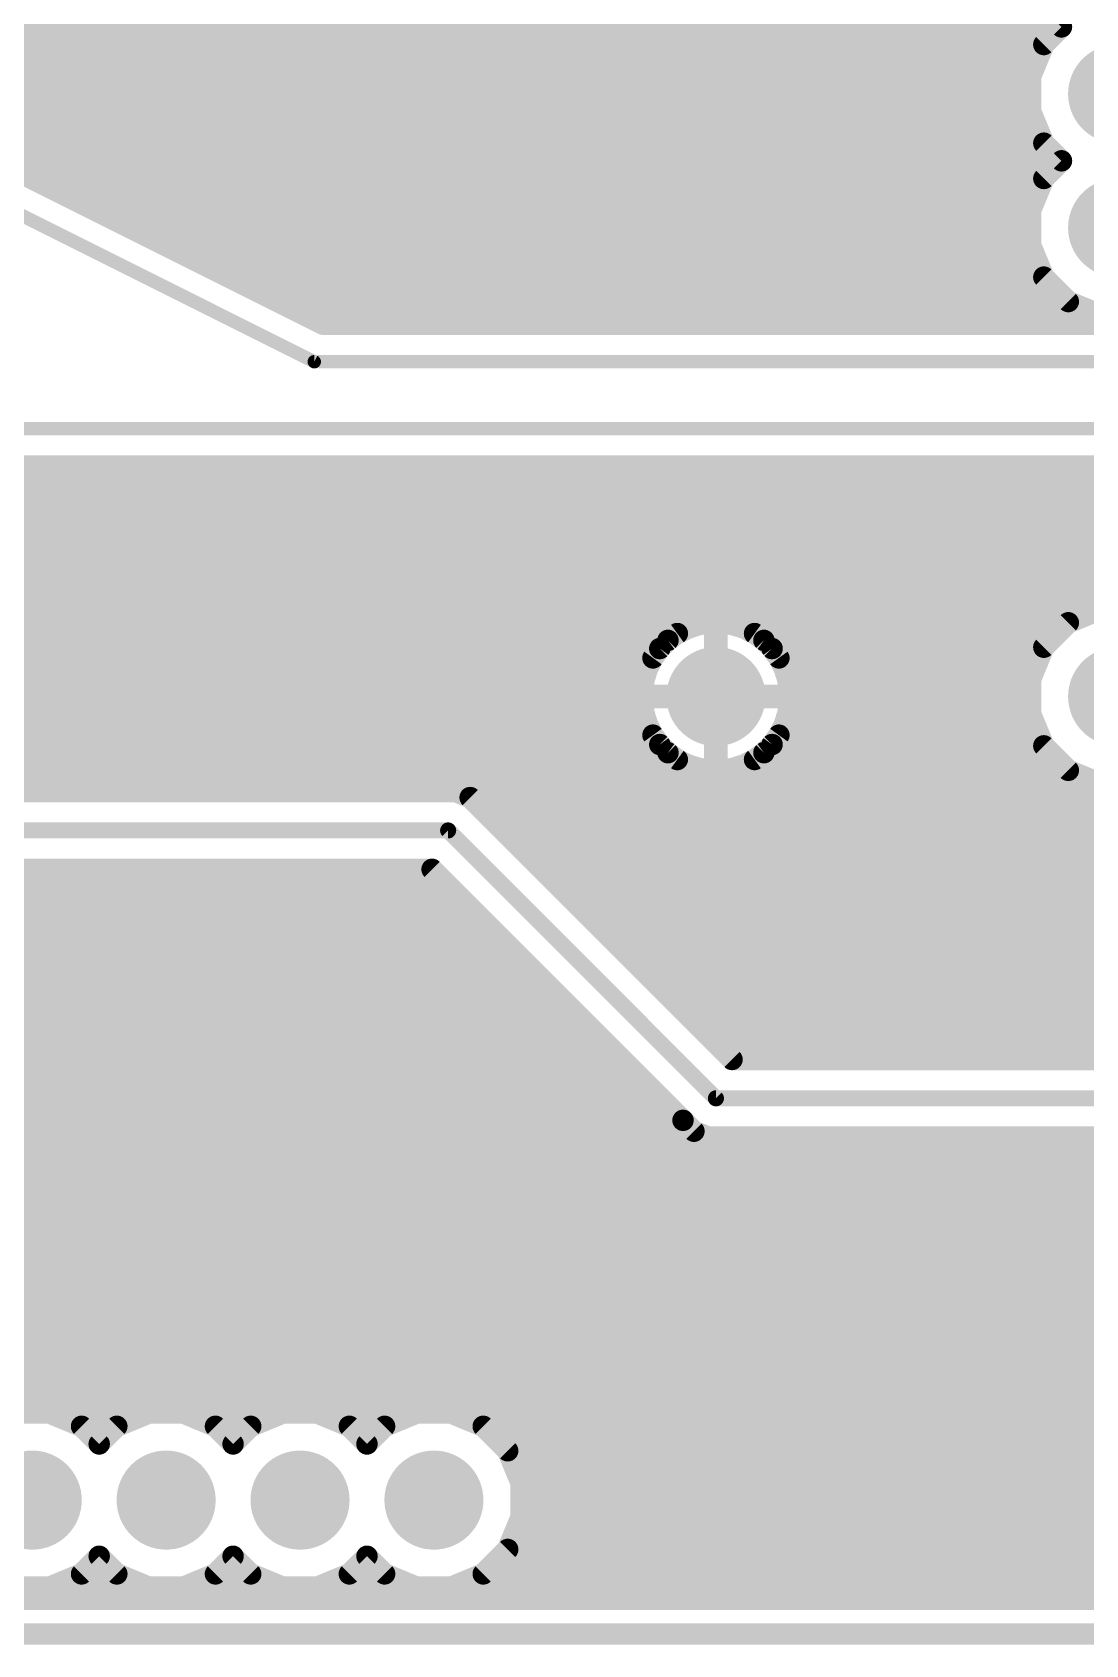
# Model space of a CAD drawing. Extents: x -0.2 to 78.9, y -2.7 to 86.6.
# Drawn here: x 41.64 to 61.63, y -2.74 to 27.84 of the extents above; entities that cross this region are included whole.
import ezdxf

# ---------------------------------------------------------------- set-up
doc = ezdxf.new("R2010")
doc.units = 0
for name, color, linetype in [('16', 174, 'CONTINUOUS'), ('17', 94, 'CONTINUOUS'), ('20', 178, 'CONTINUOUS')]:
    doc.layers.add(name, color=color, linetype=linetype)

# ---------------------------------------------------------------- blocks, each defined once
blk = doc.blocks.new('ROUNDP')
at = {"const_width": 0.5}
blk.add_lwpolyline([(0, -0.25, 1), (0, 0.25, 1), (0, -0.25)], format="xyb", dxfattribs=at)

msp = doc.modelspace()

# ---------------------------------------------------------------- linework, layer by layer
at = {"layer": '16'}
for points, const_width in [([(47.1579, 22.3011), (29.6311, 31.0645)], 0.4064), ([(29.21, 30.48), (46.99, 21.59)], 0.254), ([(60.8303, 28.2747), (61.1651, 27.9399)], 0.4064), ([(35.6769, 28.0416), (61.0634, 28.0416)], 0.4064), ([(61.1651, 27.9399), (60.8303, 27.6052)], 0.4064), ([(36.4897, 27.6352), (60.8604, 27.6352)], 0.4064), ([(60.8303, 27.6052), (60.579, 26.9984)], 0.4064), ([(37.3025, 27.2288), (60.6745, 27.2288)], 0.4064), ([(38.1153, 26.8224), (60.579, 26.8224)], 0.4064), ([(60.579, 26.9984), (60.579, 26.3415)], 0.4064), ([(38.9281, 26.416), (60.579, 26.416)], 0.4064), ([(60.579, 26.3415), (60.8303, 25.7347)], 0.4064), ([(39.7409, 26.0096), (60.7164, 26.0096)], 0.4064), ([(40.5537, 25.6032), (60.9618, 25.6032)], 0.4064), ([(60.8303, 25.7347), (61.1651, 25.3999)], 0.4064), ([(41.3665, 25.1968), (60.962, 25.1968)], 0.4064), ([(61.1651, 25.3999), (60.8303, 25.0652)], 0.4064), ([(60.8303, 25.0652), (60.579, 24.4584)], 0.4064), ([(42.1793, 24.7904), (60.7165, 24.7904)], 0.4064), ([(42.9921, 24.384), (60.579, 24.384)], 0.4064), ([(60.579, 24.4584), (60.579, 23.8015)], 0.4064), ([(43.8049, 23.9776), (60.579, 23.9776)], 0.4064), ([(60.579, 23.8015), (60.8303, 23.1947)], 0.4064), ([(44.6177, 23.5712), (60.6743, 23.5712)], 0.4064), ([(45.4305, 23.1648), (60.8602, 23.1648)], 0.4064), ([(60.8303, 23.1947), (61.2947, 22.7303)], 0.4064), ([(46.2433, 22.7584), (61.2666, 22.7584)], 0.4064), ([(61.2947, 22.7303), (61.9015, 22.479)], 0.4064), ([(47.0561, 22.352), (63.2563, 22.352)], 0.4064), ([(63.2054, 22.3011), (47.1579, 22.3011)], 0.4064), ([(46.99, 21.59), (63.5, 21.59)], 0.254), ([(16.51, 20.32), (67.31, 20.32)], 0.254), ([(16.7028, 19.5072), (66.9542, 19.5072)], 0.4064), ([(16.8045, 19.6088), (66.7089, 19.6088)], 0.4064), ([(16.2964, 19.1008), (78.0796, 19.1008)], 0.4064), ([(15.89, 18.6944), (78.0796, 18.6944)], 0.4064), ([(15.5466, 18.288), (78.0796, 18.288)], 0.4064), ([(15.6209, 17.8816), (78.0796, 17.8816)], 0.4064), ([(15.6209, 17.4752), (78.0796, 17.4752)], 0.4064), ([(15.4624, 17.0688), (78.0796, 17.0688)], 0.4064), ([(15.1872, 16.6624), (61.3498, 16.6624)], 0.4064), ([(54.5, 16.6369), (54.2828, 16.6025)], 0.4064), ([(54.588, 16.6369), (54.5, 16.6369)], 0.4064), ([(54.588, 15.2624), (54.588, 16.6369)], 0.4064), ([(54.6318, 16.6369), (54.6318, 15.2624)], 0.4064), ([(54.7199, 16.6369), (54.6318, 16.6369)], 0.4064), ([(54.9371, 16.6025), (54.7199, 16.6369)], 0.4064), ([(61.2947, 16.6396), (60.8303, 16.1752)], 0.4064), ([(61.9015, 16.8909), (61.2947, 16.6396)], 0.4064), ([(53.8778, 16.4347), (53.6999, 16.3055)], 0.4064), ([(54.0737, 16.5346), (53.8778, 16.4347)], 0.4064), ([(54.2828, 16.6025), (54.0737, 16.5346)], 0.4064), ([(55.1462, 16.5346), (54.9371, 16.6025)], 0.4064), ([(55.3421, 16.4347), (55.1462, 16.5346)], 0.4064), ([(55.52, 16.3055), (55.3421, 16.4347)], 0.4064), ([(15.2888, 16.256), (53.6504, 16.256)], 0.4064), ([(53.5444, 16.15), (53.4152, 15.9721)], 0.4064), ([(53.6999, 16.3055), (53.5444, 16.15)], 0.4064), ([(54.588, 16.256), (54.6318, 16.256)], 0.4064), ([(55.6755, 16.15), (55.52, 16.3055)], 0.4064), ([(55.5695, 16.256), (60.9111, 16.256)], 0.4064), ([(55.8047, 15.9721), (55.6755, 16.15)], 0.4064), ([(60.8303, 16.1752), (60.579, 15.5684)], 0.4064), ([(15.5045, 15.8496), (53.3528, 15.8496)], 0.4064), ([(53.3153, 15.7762), (53.2474, 15.5671)], 0.4064), ([(53.4152, 15.9721), (53.3153, 15.7762)], 0.4064), ([(54.588, 15.8496), (54.6318, 15.8496)], 0.4064), ([(55.9046, 15.7762), (55.8047, 15.9721)], 0.4064), ([(55.8672, 15.8496), (60.6955, 15.8496)], 0.4064), ([(55.9725, 15.5671), (55.9046, 15.7762)], 0.4064), ([(15.6209, 15.4432), (53.2278, 15.4432)], 0.4064), ([(53.2474, 15.5671), (53.213, 15.3499)], 0.4064), ([(54.588, 15.4432), (54.6318, 15.4432)], 0.4064), ([(56.0069, 15.3499), (55.9725, 15.5671)], 0.4064), ([(55.9922, 15.4432), (60.579, 15.4432)], 0.4064), ([(60.579, 15.5684), (60.579, 14.9115)], 0.4064), ([(53.213, 15.3499), (53.213, 15.2618)], 0.4064), ([(53.213, 15.2618), (54.5875, 15.2618)], 0.4064), ([(54.5875, 15.218), (53.213, 15.218)], 0.4064), ([(53.213, 15.218), (53.213, 15.13)], 0.4064), ([(53.213, 15.13), (53.2474, 14.9128)], 0.4064), ([(54.5875, 15.2618), (54.5875, 15.218)], 0.4064), ([(54.6318, 15.2624), (54.588, 15.2624)], 0.4064), ([(54.588, 13.843), (54.588, 15.2175)], 0.4064), ([(54.588, 15.2175), (54.6318, 15.2175)], 0.4064), ([(54.6318, 15.2175), (54.6318, 13.843)], 0.4064), ([(54.6324, 15.218), (54.6324, 15.2618)], 0.4064), ([(54.6324, 15.2618), (56.0069, 15.2618)], 0.4064), ([(56.0069, 15.218), (54.6324, 15.218)], 0.4064), ([(55.9725, 14.9128), (56.0069, 15.13)], 0.4064), ([(56.0069, 15.2618), (56.0069, 15.3499)], 0.4064), ([(56.0069, 15.13), (56.0069, 15.218)], 0.4064), ([(15.6209, 15.0368), (53.2277, 15.0368)], 0.4064), ([(53.2474, 14.9128), (53.3153, 14.7037)], 0.4064), ([(54.588, 15.0368), (54.6318, 15.0368)], 0.4064), ([(55.9046, 14.7037), (55.9725, 14.9128)], 0.4064), ([(55.9921, 15.0368), (60.579, 15.0368)], 0.4064), ([(60.579, 14.9115), (60.8303, 14.3047)], 0.4064), ([(15.5044, 14.6304), (53.3526, 14.6304)], 0.4064), ([(53.3153, 14.7037), (53.4152, 14.5078)], 0.4064), ([(53.4152, 14.5078), (53.5444, 14.3299)], 0.4064), ([(54.588, 14.6304), (54.6318, 14.6304)], 0.4064), ([(55.6755, 14.3299), (55.8047, 14.5078)], 0.4064), ([(55.8047, 14.5078), (55.9046, 14.7037)], 0.4064), ([(55.8672, 14.6304), (60.6954, 14.6304)], 0.4064), ([(15.2889, 14.224), (53.6503, 14.224)], 0.4064), ([(53.5444, 14.3299), (53.6999, 14.1744)], 0.4064), ([(53.6999, 14.1744), (53.8778, 14.0452)], 0.4064), ([(54.588, 14.224), (54.6318, 14.224)], 0.4064), ([(55.3421, 14.0452), (55.52, 14.1744)], 0.4064), ([(55.52, 14.1744), (55.6755, 14.3299)], 0.4064), ([(55.5696, 14.224), (60.911, 14.224)], 0.4064), ([(60.8303, 14.3047), (61.2947, 13.8403)], 0.4064), ([(53.8778, 14.0452), (54.0737, 13.9453)], 0.4064), ([(54.0737, 13.9453), (54.2828, 13.8774)], 0.4064), ([(54.2828, 13.8774), (54.5, 13.843)], 0.4064), ([(54.7199, 13.843), (54.9371, 13.8774)], 0.4064), ([(54.9371, 13.8774), (55.1462, 13.9453)], 0.4064), ([(55.1462, 13.9453), (55.3421, 14.0452)], 0.4064), ([(40.2083, 13.8176), (61.3495, 13.8176)], 0.4064), ([(54.5, 13.843), (54.588, 13.843)], 0.4064), ([(54.6318, 13.843), (54.7199, 13.843)], 0.4064), ([(61.2947, 13.8403), (61.9015, 13.589)], 0.4064), ([(49.3834, 13.4365), (40.5614, 13.4365)], 0.4064), ([(49.6765, 13.4365), (49.3834, 13.4365)], 0.4064), ([(49.9472, 13.3244), (49.6765, 13.4365)], 0.4064), ([(49.7376, 13.4112), (66.372, 13.4112)], 0.4064), ([(54.9151, 8.3565), (49.9472, 13.3244)], 0.4064), ([(50.2668, 13.0048), (66.9542, 13.0048)], 0.4064), ([(5.08, 12.7), (49.53, 12.7)], 0.3048), ([(49.53, 12.7), (54.61, 7.62)], 0.3048), ([(50.6732, 12.5984), (78.0796, 12.5984)], 0.4064), ([(51.0796, 12.192), (78.0796, 12.192)], 0.4064), ([(40.4312, 11.7856), (49.4026, 11.7856)], 0.4064), ([(40.5614, 11.9634), (49.2248, 11.9634)], 0.4064), ([(49.2248, 11.9634), (53.9855, 7.2027)], 0.4064), ([(51.486, 11.7856), (78.0796, 11.7856)], 0.4064), ([(39.8258, 11.3792), (49.809, 11.3792)], 0.4064), ([(51.8924, 11.3792), (78.0796, 11.3792)], 0.4064), ([(6.2374, 10.9728), (50.2154, 10.9728)], 0.4064), ([(52.2988, 10.9728), (78.0796, 10.9728)], 0.4064), ([(5.6419, 10.5664), (50.6218, 10.5664)], 0.4064), ([(52.7052, 10.5664), (78.0796, 10.5664)], 0.4064), ([(6.2033, 10.16), (51.0282, 10.16)], 0.4064), ([(53.1116, 10.16), (78.0796, 10.16)], 0.4064), ([(6.4491, 9.7536), (51.4346, 9.7536)], 0.4064), ([(53.518, 9.7536), (78.0796, 9.7536)], 0.4064), ([(6.5482, 9.3472), (51.841, 9.3472)], 0.4064), ([(53.9244, 9.3472), (78.0796, 9.3472)], 0.4064), ([(6.5304, 8.9408), (52.2474, 8.9408)], 0.4064), ([(54.3308, 8.9408), (78.0796, 8.9408)], 0.4064), ([(6.3942, 8.5344), (52.6538, 8.5344)], 0.4064), ([(54.7372, 8.5344), (78.0796, 8.5344)], 0.4064), ([(6.0914, 8.128), (53.0602, 8.128)], 0.4064), ([(66.1865, 8.3565), (54.9151, 8.3565)], 0.4064), ([(0.6603, 7.7216), (53.4666, 7.7216)], 0.4064), ([(54.61, 7.62), (66.04, 7.62)], 0.3048), ([(0.6603, 7.3152), (53.873, 7.3152)], 0.4064), ([(53.9855, 7.2027), (54.1927, 6.9955)], 0.4064), ([(0.6603, 6.9088), (54.402, 6.9088)], 0.4064), ([(54.1927, 6.9955), (54.4634, 6.8834)], 0.4064), ([(54.4634, 6.8834), (65.7348, 6.8834)], 0.4064), ([(40.2502, 6.5024), (66.1158, 6.5024)], 0.4064), ([(40.6888, 6.096), (66.5222, 6.096)], 0.4064), ([(40.9045, 5.6896), (66.9286, 5.6896)], 0.4064), ([(41.0209, 5.2832), (67.335, 5.2832)], 0.4064), ([(41.0209, 4.8768), (67.7414, 4.8768)], 0.4064), ([(40.9044, 4.4704), (68.1478, 4.4704)], 0.4064), ([(40.6889, 4.064), (68.4276, 4.064)], 0.4064), ([(40.2503, 3.6576), (68.4276, 3.6576)], 0.4064), ([(0.6603, 3.2512), (68.4276, 3.2512)], 0.4064), ([(4.7274, 2.8448), (68.8036, 2.8448)], 0.4064), ([(5.1546, 2.4384), (69.21, 2.4384)], 0.4064), ([(5.4492, 2.032), (73.2908, 2.032)], 0.4064), ([(41.9684, 1.6509), (41.3115, 1.6509)], 0.4064), ([(42.5752, 1.3996), (41.9684, 1.6509)], 0.4064), ([(43.8515, 1.6509), (43.2447, 1.3996)], 0.4064), ([(44.5084, 1.6509), (43.8515, 1.6509)], 0.4064), ([(45.1152, 1.3996), (44.5084, 1.6509)], 0.4064), ([(46.3915, 1.6509), (45.7847, 1.3996)], 0.4064), ([(47.0484, 1.6509), (46.3915, 1.6509)], 0.4064), ([(47.6552, 1.3996), (47.0484, 1.6509)], 0.4064), ([(48.9315, 1.6509), (48.3247, 1.3996)], 0.4064), ([(49.5884, 1.6509), (48.9315, 1.6509)], 0.4064), ([(50.1952, 1.3996), (49.5884, 1.6509)], 0.4064), ([(42.0295, 1.6256), (43.7905, 1.6256)], 0.4064), ([(42.9099, 1.0648), (42.5752, 1.3996)], 0.4064), ([(43.2447, 1.3996), (42.9099, 1.0648)], 0.4064), ([(44.5695, 1.6256), (46.3305, 1.6256)], 0.4064), ([(45.4499, 1.0648), (45.1152, 1.3996)], 0.4064), ([(45.7847, 1.3996), (45.4499, 1.0648)], 0.4064), ([(47.1095, 1.6256), (48.8705, 1.6256)], 0.4064), ([(47.9899, 1.0648), (47.6552, 1.3996)], 0.4064), ([(48.3247, 1.3996), (47.9899, 1.0648)], 0.4064), ([(49.6495, 1.6256), (73.1224, 1.6256)], 0.4064), ([(50.6596, 0.9352), (50.1952, 1.3996)], 0.4064), ([(42.7556, 1.2192), (43.0643, 1.2192)], 0.4064), ([(45.2956, 1.2192), (45.6043, 1.2192)], 0.4064), ([(47.8356, 1.2192), (48.1443, 1.2192)], 0.4064), ([(50.3756, 1.2192), (73.0411, 1.2192)], 0.4064), ([(50.9109, 0.3284), (50.6596, 0.9352)], 0.4064), ([(50.7103, 0.8128), (73.0411, 0.8128)], 0.4064), ([(50.8786, 0.4064), (73.109, 0.4064)], 0.4064), ([(50.9109, -0.3284), (50.9109, 0.3284)], 0.4064), ([(50.9109, 0), (73.2774, 0)], 0.4064), ([(50.6596, -0.9352), (50.9109, -0.3284)], 0.4064), ([(50.8785, -0.4064), (73.5533, -0.4064)], 0.4064), ([(50.7102, -0.8128), (73.9597, -0.8128)], 0.4064), ([(42.5752, -1.3996), (42.9099, -1.0648)], 0.4064), ([(42.9099, -1.0648), (43.2447, -1.3996)], 0.4064), ([(45.1152, -1.3996), (45.4499, -1.0648)], 0.4064), ([(45.4499, -1.0648), (45.7847, -1.3996)], 0.4064), ([(47.6552, -1.3996), (47.9899, -1.0648)], 0.4064), ([(47.9899, -1.0648), (48.3247, -1.3996)], 0.4064), ([(50.1952, -1.3996), (50.6596, -0.9352)], 0.4064), ([(41.9684, -1.6509), (42.5752, -1.3996)], 0.4064), ([(42.7555, -1.2192), (43.0643, -1.2192)], 0.4064), ([(43.2447, -1.3996), (43.8515, -1.6509)], 0.4064), ([(44.5084, -1.6509), (45.1152, -1.3996)], 0.4064), ([(45.2955, -1.2192), (45.6043, -1.2192)], 0.4064), ([(45.7847, -1.3996), (46.3915, -1.6509)], 0.4064), ([(47.0484, -1.6509), (47.6552, -1.3996)], 0.4064), ([(47.8355, -1.2192), (48.1443, -1.2192)], 0.4064), ([(48.3247, -1.3996), (48.9315, -1.6509)], 0.4064), ([(49.5884, -1.6509), (50.1952, -1.3996)], 0.4064), ([(50.3756, -1.2192), (78.0796, -1.2192)], 0.4064), ([(41.3115, -1.6509), (41.9684, -1.6509)], 0.4064), ([(42.0294, -1.6256), (43.7904, -1.6256)], 0.4064), ([(43.8515, -1.6509), (44.5084, -1.6509)], 0.4064), ([(44.5694, -1.6256), (46.3304, -1.6256)], 0.4064), ([(46.3915, -1.6509), (47.0484, -1.6509)], 0.4064), ([(47.1094, -1.6256), (48.8704, -1.6256)], 0.4064), ([(48.9315, -1.6509), (49.5884, -1.6509)], 0.4064), ([(49.6494, -1.6256), (78.0796, -1.6256)], 0.4064), ([(78.0796, -1.8796), (0.6603, -1.8796)], 0.4064)]:
    msp.add_lwpolyline(points, dxfattribs=dict(at, const_width=const_width))
for points, const_width in [([(61.2369, 27.868, 1), (61.0933, 28.0118)], 0.2032), ([(60.8604, 27.5336, 1), (60.8604, 27.7368)], 0.2032), ([(61.0933, 27.8681, 1), (61.2369, 28.0117)], 0.2032), ([(60.7585, 27.6771, 1), (60.9021, 27.5333)], 0.2032), ([(60.9242, 27.5663, 1), (60.7364, 27.6441)], 0.2032), ([(60.6745, 27.1272, 1), (60.6745, 27.3304)], 0.2032), ([(60.6806, 26.9984, 1), (60.4774, 26.9984)], 0.2032), ([(60.4851, 27.0373, 1), (60.6729, 26.9595)], 0.2032), ([(60.579, 26.7208, 1), (60.579, 26.924)], 0.2032), ([(60.579, 26.3144, 1), (60.579, 26.5176)], 0.2032), ([(60.6729, 26.3804, 1), (60.4851, 26.3026)], 0.2032), ([(60.4774, 26.3415, 1), (60.6806, 26.3415)], 0.2032), ([(60.7164, 25.908, 1), (60.7164, 26.1112)], 0.2032), ([(60.9021, 25.8065, 1), (60.7585, 25.6629)], 0.2032), ([(60.7364, 25.6958, 1), (60.9242, 25.7736)], 0.2032), ([(60.9618, 25.5016, 1), (60.9618, 25.7048)], 0.2032), ([(60.962, 25.0952, 1), (60.962, 25.2984)], 0.2032), ([(61.2369, 25.328, 1), (61.0933, 25.4718)], 0.2032), ([(61.0933, 25.3281, 1), (61.2369, 25.4717)], 0.2032), ([(60.7585, 25.1371, 1), (60.9021, 24.9933)], 0.2032), ([(60.9242, 25.0263, 1), (60.7364, 25.1041)], 0.2032), ([(42.1793, 24.892, 1), (42.1793, 24.6888)], 0.2032), ([(60.7165, 24.6888, 1), (60.7165, 24.892)], 0.2032), ([(42.9921, 24.4856, 1), (42.9921, 24.2824)], 0.2032), ([(60.6806, 24.4584, 1), (60.4774, 24.4584)], 0.2032), ([(60.4851, 24.4973, 1), (60.6729, 24.4195)], 0.2032), ([(60.579, 24.2824, 1), (60.579, 24.4856)], 0.2032), ([(43.8049, 24.0792, 1), (43.8049, 23.876)], 0.2032), ([(60.579, 23.876, 1), (60.579, 24.0792)], 0.2032), ([(60.6729, 23.8404, 1), (60.4851, 23.7626)], 0.2032), ([(60.4774, 23.8015, 1), (60.6806, 23.8015)], 0.2032), ([(44.6177, 23.6728, 1), (44.6177, 23.4696)], 0.2032), ([(60.6743, 23.4696, 1), (60.6743, 23.6728)], 0.2032), ([(45.4305, 23.2664, 1), (45.4305, 23.0632)], 0.2032), ([(60.9021, 23.2665, 1), (60.7585, 23.1229)], 0.2032), ([(60.7364, 23.1558, 1), (60.9242, 23.2336)], 0.2032), ([(60.8602, 23.0632, 1), (60.8602, 23.2664)], 0.2032), ([(46.2433, 22.86, 1), (46.2433, 22.6568)], 0.2032), ([(61.2666, 22.6568, 1), (61.2666, 22.86)], 0.2032), ([(61.3336, 22.8242, 1), (61.2558, 22.6364)], 0.2032), ([(61.2229, 22.6585, 1), (61.3665, 22.8021)], 0.2032), ([(47.0561, 22.4536, 1), (47.0561, 22.2504)], 0.2032), ([(47.1579, 22.4027, 1), (47.1579, 22.1995)], 0.2032), ([(47.1125, 22.2102, 1), (47.2033, 22.392)], 0.2032), ([(46.99, 21.6535, 1), (46.99, 21.5265)], 0.127), ([(46.9616, 21.5332, 1), (47.0184, 21.6468)], 0.127), ([(54.5, 16.7385, 1), (54.5, 16.5353)], 0.2032), ([(54.5159, 16.5366, 1), (54.4841, 16.7372)], 0.2032), ([(54.6896, 16.6369, 1), (54.4864, 16.6369)], 0.2032), ([(54.7334, 16.6369, 1), (54.5302, 16.6369)], 0.2032), ([(54.6318, 16.7385, 1), (54.6318, 16.5353)], 0.2032), ([(54.588, 16.5353, 1), (54.588, 16.7385)], 0.2032), ([(54.7358, 16.7372, 1), (54.704, 16.5366)], 0.2032), ([(54.7199, 16.5353, 1), (54.7199, 16.7385)], 0.2032), ([(61.2558, 16.7335, 1), (61.3336, 16.5457)], 0.2032), ([(61.3665, 16.5678, 1), (61.2229, 16.7114)], 0.2032), ([(61.3498, 16.5608, 1), (61.3498, 16.764)], 0.2032), ([(53.8316, 16.5252, 1), (53.924, 16.3442)], 0.2032), ([(53.9375, 16.3525, 1), (53.8181, 16.5169)], 0.2032), ([(54.0423, 16.6312, 1), (54.1051, 16.438)], 0.2032), ([(54.1199, 16.4441, 1), (54.0275, 16.6251)], 0.2032), ([(54.2669, 16.7028, 1), (54.2987, 16.5022)], 0.2032), ([(54.3142, 16.5059, 1), (54.2514, 16.6991)], 0.2032), ([(54.9685, 16.6991, 1), (54.9057, 16.5059)], 0.2032), ([(54.9212, 16.5022, 1), (54.953, 16.7028)], 0.2032), ([(55.1924, 16.6251, 1), (55.1, 16.4441)], 0.2032), ([(55.1148, 16.438, 1), (55.1776, 16.6312)], 0.2032), ([(55.4018, 16.5169, 1), (55.2824, 16.3525)], 0.2032), ([(55.2959, 16.3442, 1), (55.3883, 16.5252)], 0.2032), ([(53.4726, 16.2218, 1), (53.6162, 16.0782)], 0.2032), ([(53.6266, 16.0903, 1), (53.4622, 16.2097)], 0.2032), ([(53.6402, 16.3877, 1), (53.7596, 16.2233)], 0.2032), ([(53.7717, 16.2337, 1), (53.6281, 16.3773)], 0.2032), ([(53.6504, 16.1544, 1), (53.6504, 16.3576)], 0.2032), ([(54.588, 16.3576, 1), (54.588, 16.1544)], 0.2032), ([(54.6318, 16.1544, 1), (54.6318, 16.3576)], 0.2032), ([(55.5918, 16.3773, 1), (55.4482, 16.2337)], 0.2032), ([(55.4603, 16.2233, 1), (55.5797, 16.3877)], 0.2032), ([(55.5695, 16.3576, 1), (55.5695, 16.1544)], 0.2032), ([(55.7577, 16.2097, 1), (55.5933, 16.0903)], 0.2032), ([(55.6037, 16.0782, 1), (55.7473, 16.2218)], 0.2032), ([(60.7585, 16.247, 1), (60.9021, 16.1034)], 0.2032), ([(60.9242, 16.1363, 1), (60.7364, 16.2141)], 0.2032), ([(60.9111, 16.1544, 1), (60.9111, 16.3576)], 0.2032), ([(53.2248, 15.8224, 1), (53.4058, 15.73)], 0.2032), ([(53.4119, 15.7448, 1), (53.2187, 15.8076)], 0.2032), ([(53.333, 16.0318, 1), (53.4974, 15.9124)], 0.2032), ([(53.5057, 15.9259, 1), (53.3247, 16.0183)], 0.2032), ([(53.3528, 15.748, 1), (53.3528, 15.9512)], 0.2032), ([(54.588, 15.9512, 1), (54.588, 15.748)], 0.2032), ([(54.6318, 15.748, 1), (54.6318, 15.9512)], 0.2032), ([(55.8952, 16.0183, 1), (55.7142, 15.9259)], 0.2032), ([(55.7225, 15.9124, 1), (55.8869, 16.0318)], 0.2032), ([(55.8672, 15.9512, 1), (55.8672, 15.748)], 0.2032), ([(56.0012, 15.8076, 1), (55.808, 15.7448)], 0.2032), ([(55.8141, 15.73, 1), (55.9951, 15.8224)], 0.2032), ([(60.6955, 15.748, 1), (60.6955, 15.9512)], 0.2032), ([(53.1508, 15.5985, 1), (53.344, 15.5357)], 0.2032), ([(53.3477, 15.5512, 1), (53.1471, 15.583)], 0.2032), ([(53.2278, 15.3416, 1), (53.2278, 15.5448)], 0.2032), ([(54.588, 15.5448, 1), (54.588, 15.3416)], 0.2032), ([(54.6318, 15.3416, 1), (54.6318, 15.5448)], 0.2032), ([(56.0728, 15.583, 1), (55.8722, 15.5512)], 0.2032), ([(55.8759, 15.5357, 1), (56.0691, 15.5985)], 0.2032), ([(55.9922, 15.5448, 1), (55.9922, 15.3416)], 0.2032), ([(60.6806, 15.5684, 1), (60.4774, 15.5684)], 0.2032), ([(60.4851, 15.6073, 1), (60.6729, 15.5295)], 0.2032), ([(60.579, 15.3416, 1), (60.579, 15.5448)], 0.2032), ([(53.3146, 15.3499, 1), (53.1114, 15.3499)], 0.2032), ([(53.1127, 15.3658, 1), (53.3133, 15.334)], 0.2032), ([(53.213, 15.3634, 1), (53.213, 15.1602)], 0.2032), ([(53.213, 15.3196, 1), (53.213, 15.1164)], 0.2032), ([(53.3146, 15.218, 1), (53.1114, 15.218)], 0.2032), ([(53.1114, 15.2618, 1), (53.3146, 15.2618)], 0.2032), ([(53.3133, 15.1459, 1), (53.1127, 15.1141)], 0.2032), ([(54.6891, 15.2618, 1), (54.4859, 15.2618)], 0.2032), ([(54.4859, 15.218, 1), (54.6891, 15.218)], 0.2032), ([(54.588, 15.364, 1), (54.588, 15.1608)], 0.2032), ([(54.6896, 15.2175, 1), (54.4864, 15.2175)], 0.2032), ([(54.588, 15.3191, 1), (54.588, 15.1159)], 0.2032), ([(54.4864, 15.2624, 1), (54.6896, 15.2624)], 0.2032), ([(54.7334, 15.2175, 1), (54.5302, 15.2175)], 0.2032), ([(54.5302, 15.2624, 1), (54.7334, 15.2624)], 0.2032), ([(54.734, 15.2618, 1), (54.5308, 15.2618)], 0.2032), ([(54.6324, 15.3634, 1), (54.6324, 15.1602)], 0.2032), ([(54.6324, 15.3196, 1), (54.6324, 15.1164)], 0.2032), ([(54.5308, 15.218, 1), (54.734, 15.218)], 0.2032), ([(54.5875, 15.1602, 1), (54.5875, 15.3634)], 0.2032), ([(54.5875, 15.1164, 1), (54.5875, 15.3196)], 0.2032), ([(54.6318, 15.1608, 1), (54.6318, 15.364)], 0.2032), ([(54.6318, 15.1159, 1), (54.6318, 15.3191)], 0.2032), ([(56.1085, 15.3499, 1), (55.9053, 15.3499)], 0.2032), ([(56.1085, 15.218, 1), (55.9053, 15.218)], 0.2032), ([(55.9053, 15.2618, 1), (56.1085, 15.2618)], 0.2032), ([(55.9066, 15.334, 1), (56.1072, 15.3658)], 0.2032), ([(56.1072, 15.1141, 1), (55.9066, 15.1459)], 0.2032), ([(56.0069, 15.1602, 1), (56.0069, 15.3634)], 0.2032), ([(56.0069, 15.1164, 1), (56.0069, 15.3196)], 0.2032), ([(53.1114, 15.13, 1), (53.3146, 15.13)], 0.2032), ([(53.344, 14.9442, 1), (53.1508, 14.8814)], 0.2032), ([(53.1471, 14.8969, 1), (53.3477, 14.9287)], 0.2032), ([(53.2277, 14.9352, 1), (53.2277, 15.1384)], 0.2032), ([(54.588, 15.1384, 1), (54.588, 14.9352)], 0.2032), ([(54.6318, 14.9352, 1), (54.6318, 15.1384)], 0.2032), ([(55.8722, 14.9287, 1), (56.0728, 14.8969)], 0.2032), ([(56.0691, 14.8814, 1), (55.8759, 14.9442)], 0.2032), ([(55.9921, 15.1384, 1), (55.9921, 14.9352)], 0.2032), ([(55.9053, 15.13, 1), (56.1085, 15.13)], 0.2032), ([(60.6729, 14.9504, 1), (60.4851, 14.8726)], 0.2032), ([(60.4774, 14.9115, 1), (60.6806, 14.9115)], 0.2032), ([(60.579, 14.9352, 1), (60.579, 15.1384)], 0.2032), ([(53.4058, 14.7499, 1), (53.2248, 14.6575)], 0.2032), ([(53.2187, 14.6723, 1), (53.4119, 14.7351)], 0.2032), ([(53.4974, 14.5675, 1), (53.333, 14.4481)], 0.2032), ([(53.3526, 14.5288, 1), (53.3526, 14.732)], 0.2032), ([(54.588, 14.732, 1), (54.588, 14.5288)], 0.2032), ([(54.6318, 14.5288, 1), (54.6318, 14.732)], 0.2032), ([(55.8869, 14.4481, 1), (55.7225, 14.5675)], 0.2032), ([(55.8672, 14.732, 1), (55.8672, 14.5288)], 0.2032), ([(55.808, 14.7351, 1), (56.0012, 14.6723)], 0.2032), ([(55.9951, 14.6575, 1), (55.8141, 14.7499)], 0.2032), ([(60.6954, 14.5288, 1), (60.6954, 14.732)], 0.2032), ([(53.3247, 14.4616, 1), (53.5057, 14.554)], 0.2032), ([(53.6162, 14.4017, 1), (53.4726, 14.2581)], 0.2032), ([(53.4622, 14.2702, 1), (53.6266, 14.3896)], 0.2032), ([(53.7596, 14.2566, 1), (53.6402, 14.0922)], 0.2032), ([(53.6503, 14.1224, 1), (53.6503, 14.3256)], 0.2032), ([(54.588, 14.3256, 1), (54.588, 14.1224)], 0.2032), ([(54.6318, 14.1224, 1), (54.6318, 14.3256)], 0.2032), ([(55.5797, 14.0922, 1), (55.4603, 14.2566)], 0.2032), ([(55.5696, 14.3256, 1), (55.5696, 14.1224)], 0.2032), ([(55.5933, 14.3896, 1), (55.7577, 14.2702)], 0.2032), ([(55.7473, 14.2581, 1), (55.6037, 14.4017)], 0.2032), ([(55.7142, 14.554, 1), (55.8952, 14.4616)], 0.2032), ([(60.9021, 14.3765, 1), (60.7585, 14.2329)], 0.2032), ([(60.7364, 14.2658, 1), (60.9242, 14.3436)], 0.2032), ([(60.911, 14.1224, 1), (60.911, 14.3256)], 0.2032), ([(53.6281, 14.1026, 1), (53.7717, 14.2462)], 0.2032), ([(53.924, 14.1357, 1), (53.8316, 13.9547)], 0.2032), ([(53.8181, 13.963, 1), (53.9375, 14.1274)], 0.2032), ([(54.1051, 14.0419, 1), (54.0423, 13.8487)], 0.2032), ([(54.0275, 13.8548, 1), (54.1199, 14.0358)], 0.2032), ([(54.2987, 13.9777, 1), (54.2669, 13.7771)], 0.2032), ([(54.2514, 13.7808, 1), (54.3142, 13.974)], 0.2032), ([(54.9057, 13.974, 1), (54.9685, 13.7808)], 0.2032), ([(54.953, 13.7771, 1), (54.9212, 13.9777)], 0.2032), ([(55.1, 14.0358, 1), (55.1924, 13.8548)], 0.2032), ([(55.1776, 13.8487, 1), (55.1148, 14.0419)], 0.2032), ([(55.2824, 14.1274, 1), (55.4018, 13.963)], 0.2032), ([(55.3883, 13.9547, 1), (55.2959, 14.1357)], 0.2032), ([(55.4482, 14.2462, 1), (55.5918, 14.1026)], 0.2032), ([(54.5, 13.9446, 1), (54.5, 13.7414)], 0.2032), ([(54.4841, 13.7427, 1), (54.5159, 13.9433)], 0.2032), ([(54.4864, 13.843, 1), (54.6896, 13.843)], 0.2032), ([(54.6318, 13.9446, 1), (54.6318, 13.7414)], 0.2032), ([(54.5302, 13.843, 1), (54.7334, 13.843)], 0.2032), ([(54.588, 13.7414, 1), (54.588, 13.9446)], 0.2032), ([(54.704, 13.9433, 1), (54.7358, 13.7427)], 0.2032), ([(54.7199, 13.7414, 1), (54.7199, 13.9446)], 0.2032), ([(61.3336, 13.9342, 1), (61.2558, 13.7464)], 0.2032), ([(61.2229, 13.7685, 1), (61.3665, 13.9121)], 0.2032), ([(61.3495, 13.716, 1), (61.3495, 13.9192)], 0.2032), ([(49.3834, 13.5381, 1), (49.3834, 13.3349)], 0.2032), ([(49.3834, 13.3349, 1), (49.3834, 13.5381)], 0.2032), ([(49.7154, 13.5304, 1), (49.6376, 13.3426)], 0.2032), ([(49.7376, 13.5128, 1), (49.7376, 13.3096)], 0.2032), ([(49.6765, 13.3349, 1), (49.6765, 13.5381)], 0.2032), ([(50.019, 13.3962, 1), (49.8754, 13.2526)], 0.2032), ([(49.9083, 13.2305, 1), (49.9861, 13.4183)], 0.2032), ([(50.2668, 13.1064, 1), (50.2668, 12.9032)], 0.2032), ([(49.5839, 12.7539, 1), (49.4761, 12.6461)], 0.1524), ([(49.53, 12.6238, 1), (49.53, 12.7762)], 0.1524), ([(50.6732, 12.7, 1), (50.6732, 12.4968)], 0.2032), ([(51.0796, 12.2936, 1), (51.0796, 12.0904)], 0.2032), ([(49.2966, 12.0352, 1), (49.153, 11.8916)], 0.2032), ([(49.2248, 11.8618, 1), (49.2248, 12.065)], 0.2032), ([(49.4026, 11.684, 1), (49.4026, 11.8872)], 0.2032), ([(51.486, 11.8872, 1), (51.486, 11.684)], 0.2032), ([(49.809, 11.2776, 1), (49.809, 11.4808)], 0.2032), ([(51.8924, 11.4808, 1), (51.8924, 11.2776)], 0.2032), ([(50.2154, 10.8712, 1), (50.2154, 11.0744)], 0.2032), ([(52.2988, 11.0744, 1), (52.2988, 10.8712)], 0.2032), ([(50.6218, 10.4648, 1), (50.6218, 10.668)], 0.2032), ([(52.7052, 10.668, 1), (52.7052, 10.4648)], 0.2032), ([(51.0282, 10.0584, 1), (51.0282, 10.2616)], 0.2032), ([(53.1116, 10.2616, 1), (53.1116, 10.0584)], 0.2032), ([(51.4346, 9.652, 1), (51.4346, 9.8552)], 0.2032), ([(53.518, 9.8552, 1), (53.518, 9.652)], 0.2032), ([(51.841, 9.2456, 1), (51.841, 9.4488)], 0.2032), ([(53.9244, 9.4488, 1), (53.9244, 9.2456)], 0.2032), ([(52.2474, 8.8392, 1), (52.2474, 9.0424)], 0.2032), ([(54.3308, 9.0424, 1), (54.3308, 8.8392)], 0.2032), ([(52.6538, 8.4328, 1), (52.6538, 8.636)], 0.2032), ([(54.7372, 8.636, 1), (54.7372, 8.4328)], 0.2032), ([(53.0602, 8.0264, 1), (53.0602, 8.2296)], 0.2032), ([(54.9151, 8.4581, 1), (54.9151, 8.2549)], 0.2032), ([(54.8433, 8.2847, 1), (54.9869, 8.4283)], 0.2032), ([(53.4666, 7.62, 1), (53.4666, 7.8232)], 0.2032), ([(54.61, 7.6962, 1), (54.61, 7.5438)], 0.1524), ([(54.5561, 7.5661, 1), (54.6639, 7.6739)], 0.1524), ([(53.873, 7.2136, 1), (53.873, 7.4168)], 0.2032), ([(54.0573, 7.2745, 1), (53.9137, 7.1309)], 0.2032), ([(53.9137, 7.1309, 1), (54.0573, 7.2745)], 0.2032), ([(54.2316, 7.0894, 1), (54.1538, 6.9016)], 0.2032), ([(54.1209, 6.9237, 1), (54.2645, 7.0673)], 0.2032), ([(54.4634, 6.985, 1), (54.4634, 6.7818)], 0.2032), ([(54.402, 6.8072, 1), (54.402, 7.0104)], 0.2032), ([(54.4245, 6.7895, 1), (54.5023, 6.9773)], 0.2032), ([(42.0073, 1.7448, 1), (41.9295, 1.557)], 0.2032), ([(41.9684, 1.5493, 1), (41.9684, 1.7525)], 0.2032), ([(43.8515, 1.7525, 1), (43.8515, 1.5493)], 0.2032), ([(43.8904, 1.557, 1), (43.8126, 1.7448)], 0.2032), ([(44.5473, 1.7448, 1), (44.4695, 1.557)], 0.2032), ([(44.5084, 1.5493, 1), (44.5084, 1.7525)], 0.2032), ([(46.3915, 1.7525, 1), (46.3915, 1.5493)], 0.2032), ([(46.4304, 1.557, 1), (46.3526, 1.7448)], 0.2032), ([(47.0873, 1.7448, 1), (47.0095, 1.557)], 0.2032), ([(47.0484, 1.5493, 1), (47.0484, 1.7525)], 0.2032), ([(48.9315, 1.7525, 1), (48.9315, 1.5493)], 0.2032), ([(48.9704, 1.557, 1), (48.8926, 1.7448)], 0.2032), ([(49.6273, 1.7448, 1), (49.5495, 1.557)], 0.2032), ([(49.5884, 1.5493, 1), (49.5884, 1.7525)], 0.2032), ([(42.0295, 1.7272, 1), (42.0295, 1.524)], 0.2032), ([(42.6471, 1.4714, 1), (42.5033, 1.3278)], 0.2032), ([(42.5363, 1.3057, 1), (42.6141, 1.4935)], 0.2032), ([(43.2058, 1.4935, 1), (43.2836, 1.3057)], 0.2032), ([(43.3165, 1.3278, 1), (43.1729, 1.4714)], 0.2032), ([(43.7905, 1.524, 1), (43.7905, 1.7272)], 0.2032), ([(44.5695, 1.7272, 1), (44.5695, 1.524)], 0.2032), ([(45.1871, 1.4714, 1), (45.0433, 1.3278)], 0.2032), ([(45.0763, 1.3057, 1), (45.1541, 1.4935)], 0.2032), ([(45.7458, 1.4935, 1), (45.8236, 1.3057)], 0.2032), ([(45.8565, 1.3278, 1), (45.7129, 1.4714)], 0.2032), ([(46.3305, 1.524, 1), (46.3305, 1.7272)], 0.2032), ([(47.1095, 1.7272, 1), (47.1095, 1.524)], 0.2032), ([(47.7271, 1.4714, 1), (47.5833, 1.3278)], 0.2032), ([(47.6163, 1.3057, 1), (47.6941, 1.4935)], 0.2032), ([(48.2858, 1.4935, 1), (48.3636, 1.3057)], 0.2032), ([(48.3965, 1.3278, 1), (48.2529, 1.4714)], 0.2032), ([(48.8705, 1.524, 1), (48.8705, 1.7272)], 0.2032), ([(49.6495, 1.7272, 1), (49.6495, 1.524)], 0.2032), ([(50.267, 1.4714, 1), (50.1234, 1.3278)], 0.2032), ([(50.1563, 1.3057, 1), (50.2341, 1.4935)], 0.2032), ([(42.7556, 1.3208, 1), (42.7556, 1.1176)], 0.2032), ([(42.8381, 1.1366, 1), (42.9817, 0.993)], 0.2032), ([(42.838, 0.993, 1), (42.9818, 1.1366)], 0.2032), ([(43.0643, 1.1176, 1), (43.0643, 1.3208)], 0.2032), ([(45.2956, 1.3208, 1), (45.2956, 1.1176)], 0.2032), ([(45.3781, 1.1366, 1), (45.5217, 0.993)], 0.2032), ([(45.378, 0.993, 1), (45.5218, 1.1366)], 0.2032), ([(45.6043, 1.1176, 1), (45.6043, 1.3208)], 0.2032), ([(47.8356, 1.3208, 1), (47.8356, 1.1176)], 0.2032), ([(47.9181, 1.1366, 1), (48.0617, 0.993)], 0.2032), ([(47.918, 0.993, 1), (48.0618, 1.1366)], 0.2032), ([(48.1443, 1.1176, 1), (48.1443, 1.3208)], 0.2032), ([(50.3756, 1.3208, 1), (50.3756, 1.1176)], 0.2032), ([(50.7535, 0.9741, 1), (50.5657, 0.8963)], 0.2032), ([(50.5878, 0.8634, 1), (50.7314, 1.007)], 0.2032), ([(50.7103, 0.9144, 1), (50.7103, 0.7112)], 0.2032), ([(50.8786, 0.508, 1), (50.8786, 0.3048)], 0.2032), ([(51.0125, 0.3284, 1), (50.8093, 0.3284)], 0.2032), ([(50.817, 0.2895, 1), (51.0048, 0.3673)], 0.2032), ([(50.9109, 0.1016, 1), (50.9109, -0.1016)], 0.2032), ([(50.8785, -0.3048, 1), (50.8785, -0.508)], 0.2032), ([(50.8093, -0.3284, 1), (51.0125, -0.3284)], 0.2032), ([(51.0048, -0.3673, 1), (50.817, -0.2895)], 0.2032), ([(50.7102, -0.7112, 1), (50.7102, -0.9144)], 0.2032), ([(42.9817, -0.993, 1), (42.8381, -1.1366)], 0.2032), ([(42.9818, -1.1366, 1), (42.838, -0.993)], 0.2032), ([(45.5217, -0.993, 1), (45.3781, -1.1366)], 0.2032), ([(45.5218, -1.1366, 1), (45.378, -0.993)], 0.2032), ([(48.0617, -0.993, 1), (47.9181, -1.1366)], 0.2032), ([(48.0618, -1.1366, 1), (47.918, -0.993)], 0.2032), ([(50.5657, -0.8963, 1), (50.7535, -0.9741)], 0.2032), ([(50.7314, -1.007, 1), (50.5878, -0.8634)], 0.2032), ([(42.6141, -1.4935, 1), (42.5363, -1.3057)], 0.2032), ([(42.7555, -1.1176, 1), (42.7555, -1.3208)], 0.2032), ([(43.0643, -1.3208, 1), (43.0643, -1.1176)], 0.2032), ([(43.2836, -1.3057, 1), (43.2058, -1.4935)], 0.2032), ([(45.1541, -1.4935, 1), (45.0763, -1.3057)], 0.2032), ([(45.2955, -1.1176, 1), (45.2955, -1.3208)], 0.2032), ([(45.6043, -1.3208, 1), (45.6043, -1.1176)], 0.2032), ([(45.8236, -1.3057, 1), (45.7458, -1.4935)], 0.2032), ([(47.6941, -1.4935, 1), (47.6163, -1.3057)], 0.2032), ([(47.8355, -1.1176, 1), (47.8355, -1.3208)], 0.2032), ([(48.1443, -1.3208, 1), (48.1443, -1.1176)], 0.2032), ([(48.3636, -1.3057, 1), (48.2858, -1.4935)], 0.2032), ([(50.2341, -1.4935, 1), (50.1563, -1.3057)], 0.2032), ([(50.3756, -1.1176, 1), (50.3756, -1.3208)], 0.2032), ([(41.9295, -1.557, 1), (42.0073, -1.7448)], 0.2032), ([(42.0294, -1.524, 1), (42.0294, -1.7272)], 0.2032), ([(41.9684, -1.7525, 1), (41.9684, -1.5493)], 0.2032), ([(42.5033, -1.3278, 1), (42.6471, -1.4714)], 0.2032), ([(43.1729, -1.4714, 1), (43.3165, -1.3278)], 0.2032), ([(43.8515, -1.5493, 1), (43.8515, -1.7525)], 0.2032), ([(43.7904, -1.7272, 1), (43.7904, -1.524)], 0.2032), ([(43.8126, -1.7448, 1), (43.8904, -1.557)], 0.2032), ([(44.4695, -1.557, 1), (44.5473, -1.7448)], 0.2032), ([(44.5694, -1.524, 1), (44.5694, -1.7272)], 0.2032), ([(44.5084, -1.7525, 1), (44.5084, -1.5493)], 0.2032), ([(45.0433, -1.3278, 1), (45.1871, -1.4714)], 0.2032), ([(45.7129, -1.4714, 1), (45.8565, -1.3278)], 0.2032), ([(46.3915, -1.5493, 1), (46.3915, -1.7525)], 0.2032), ([(46.3304, -1.7272, 1), (46.3304, -1.524)], 0.2032), ([(46.3526, -1.7448, 1), (46.4304, -1.557)], 0.2032), ([(47.0095, -1.557, 1), (47.0873, -1.7448)], 0.2032), ([(47.1094, -1.524, 1), (47.1094, -1.7272)], 0.2032), ([(47.0484, -1.7525, 1), (47.0484, -1.5493)], 0.2032), ([(47.5833, -1.3278, 1), (47.7271, -1.4714)], 0.2032), ([(48.2529, -1.4714, 1), (48.3965, -1.3278)], 0.2032), ([(48.9315, -1.5493, 1), (48.9315, -1.7525)], 0.2032), ([(48.8704, -1.7272, 1), (48.8704, -1.524)], 0.2032), ([(48.8926, -1.7448, 1), (48.9704, -1.557)], 0.2032), ([(49.5495, -1.557, 1), (49.6273, -1.7448)], 0.2032), ([(49.6494, -1.524, 1), (49.6494, -1.7272)], 0.2032), ([(49.5884, -1.7525, 1), (49.5884, -1.5493)], 0.2032), ([(50.1234, -1.3278, 1), (50.267, -1.4714)], 0.2032)]:
    msp.add_lwpolyline(points, format="xyb", dxfattribs=dict(at, const_width=const_width))
at = {"layer": '20', "const_width": 0.4064}
msp.add_lwpolyline([(78.74, -2.54), (0, -2.54)], dxfattribs=at)

# ---------------------------------------------------------------- block references
at = {"layer": '17', "xscale": 1.8796, "yscale": 1.8796, "rotation": 90}
for p in [(62.23, 26.67), (62.23, 24.13), (41.64, 0), (44.18, 0), (46.72, 0), (49.26, 0)]:
    msp.add_blockref('ROUNDP', p, dxfattribs=at)
at = {"layer": '17', "xscale": 1.8796, "yscale": 1.8796}
for p in [(54.61, 15.24), (62.23, 15.24)]:
    msp.add_blockref('ROUNDP', p, dxfattribs=at)

doc.saveas('drawing.dxf')
